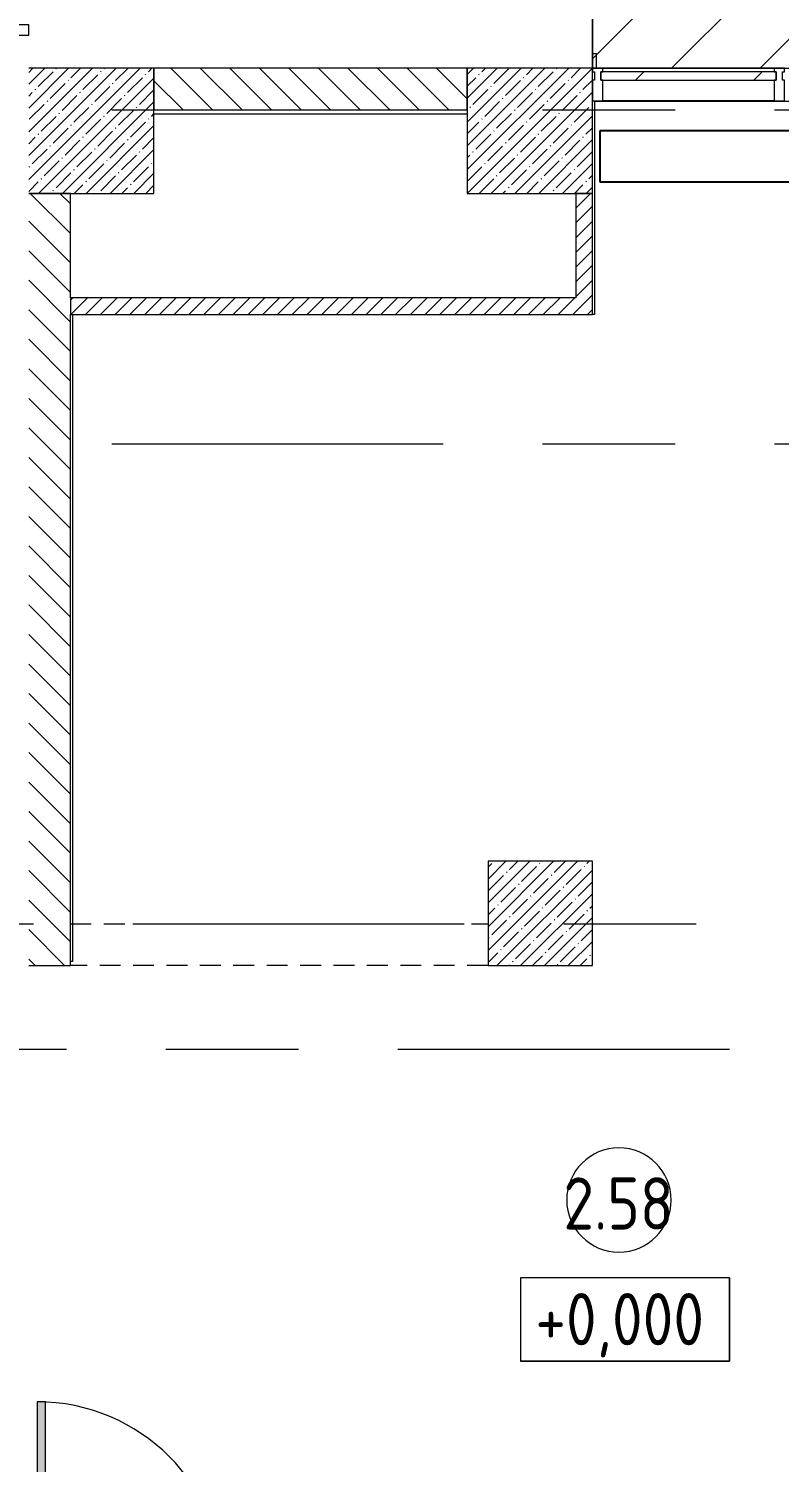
# Model space of a CAD drawing. Header units: millimetres. Extents: x -3129 to 197107, y -8553 to 29000.
# Drawn here: x 4060 to 7655, y 8520 to 15389 of the extents above; entities that cross this region are included whole.
import ezdxf

# ---------------------------------------------------------------- set-up
doc = ezdxf.new("R2010")
doc.units = ezdxf.units.MM
doc.linetypes.add('200_ШТРИХ__ш1_п0_6_', pattern=[160, 100, -60])
doc.linetypes.add('Осевая', pattern=[3175, 635, -476.25, 1587.5, -476.25])
for name, color, linetype, lineweight in [('A-AREA-IDEN', 7, 'Continuous', 9), ('A-DETL', 7, 'Continuous', 9), ('A-DETL-2', 7, 'Continuous', 25), ('A-DETL-MBND-1', 7, '200_ШТРИХ__ш1_п0_6_', 9), ('A-GLAZ-CURT', 7, 'Continuous', 9), ('A-GLAZ-CWMG', 7, 'Continuous', 9), ('A-WALL-1', 7, 'Continuous', 13), ('G-ANNO-DIMS', 7, 'Continuous', 9), ('I-WALL', 7, 'Continuous', 9), ('S-COLS', 7, 'Continuous', 9), ('Оси-2', 7, 'Осевая', 9)]:
    doc.layers.add(name, color=color, linetype=linetype, lineweight=lineweight)
for name, color, linetype, lineweight, true_color in [('A-DETL-GENF-1', 7, 'Continuous', 9, 0xaaaaaa), ('A-DETL-GENF-3', 7, 'Continuous', 9, 0xc0c0c0), ('A-DOOR-1', 7, 'Continuous', 9, 0xaaaaaa), ('A-DOOR-2', 7, 'Continuous', 9, 0xe2e2e2), ('A-FLOR-1', 7, 'Continuous', 9, 0xaaaaaa)]:
    doc.layers.add(name, color=color, linetype=linetype, lineweight=lineweight, true_color=true_color)
doc.styles.add('GOST Common', font='GOST_Common.ttf', dxfattribs={"width": 0.9, "height": 250})
pattern_1 = [(135, (0, 0), (-70.7107, -70.7107), [])]
pattern_2 = [(45, (0, 0), (-57.02463, 57.02463), []), (45, (57.025, 0), (-57.02463, 57.02463), [100.806, -20.161, 3.353, -16.808])]
pattern_3 = [(45, (0, 0), (-35.35534, 35.35534), [])]

# ---------------------------------------------------------------- blocks, each defined once
blk = doc.blocks.new('Прямоугольный импост - Импост структурный с накладкой - 190мм-22858300-План монтажа стен и перегородок 2 этажа  в осях 1-12')
at = {"layer": 'A-GLAZ-CWMG'}
for p, q in [((-50, 0), (-50, 17)), ((-50, 17), (0, 17)), ((-40, 0), (-50, 0)), ((-40, -40), (-40, 0)), ((0, 0), (-10, 0)), ((-10, 0), (-10, -40)), ((0, 17), (0, 0)), ((-50, -190), (-50, -40)), ((-50, -40), (-40, -40)), ((-10, -40), (0, -40)), ((0, -40), (0, -190)), ((0, -190), (-50, -190))]:
    blk.add_line(p, q, dxfattribs=at)
blk = doc.blocks.new('BSC_Колонна _Прямоугольная - 500х500-22206884-План монтажа стен и перегородок 2 этажа  в осях 1-12')
at = {"layer": 'S-COLS'}
h = blk.add_hatch(dxfattribs=at)
h.set_pattern_fill('FP_70', color=256, style=0, pattern_type=2)
h.set_pattern_definition([(45, (-6510, -11150), (-57.02463, 57.02463), []), (45, (-6452.975, -11150), (-57.02463, 57.02463), [100.806, -20.161, 3.353, -16.808])])
h.paths.add_polyline_path([(-250, -250), (250, -250), (250, 250), (-250, 250)])
for p, q in [((250, 250), (-250, 250)), ((-250, 250), (-250, -250)), ((250, -250), (250, 250)), ((-250, -250), (250, -250))]:
    blk.add_line(p, q, dxfattribs=at)
blk = doc.blocks.new('Системная панель - Стекло - 40мм-23997895-План монтажа стен и перегородок 2 этажа  в осях 1-12')
at = {"layer": 'A-GLAZ-CURT'}
h = blk.add_hatch(dxfattribs=at)
h.set_pattern_fill('FP_79', color=256, style=0, pattern_type=2)
h.set_pattern_definition([(45, (-7320, -15083), (-282.843, 282.843), [200, -600]), (45, (-7520, -15183), (-282.843, 282.843), [600, -200]), (45, (-7120, -15283), (-282.843, 282.843), [200, -600])])
h.paths.add_polyline_path([(420, -40), (420, 0), (-420, 0), (-420, -40)])
for p, q in [((420, 0), (-420, 0)), ((-420, 0), (-420, -40)), ((420, -40), (420, 0)), ((-420, -40), (420, -40))]:
    blk.add_line(p, q, dxfattribs=at)
blk = doc.blocks.new('Прямоугольный импост - Импост структурный с накладкой - 160мм-23771928-План монтажа стен и перегородок 2 этажа  в осях 1-12')
at = {"layer": 'A-GLAZ-CWMG'}
for p, q in [((7630, 15200), (6810, 15200)), ((7630, 15043), (6810, 15043))]:
    blk.add_line(p, q, dxfattribs=at)
blk = doc.blocks.new('Прямоугольный импост - Импост структурный с накладкой - 160мм-23997897-План монтажа стен и перегородок 2 этажа  в осях 1-12')
at = {"layer": 'A-GLAZ-CWMG'}
for p, q in [((0, 140), (-50, 140)), ((-50, 140), (-50, 40)), ((0, 40), (0, 140)), ((-50, 40), (-40, 40)), ((-40, 0), (-50, 0)), ((-50, 0), (-50, -17)), ((-40, 40), (-40, 0)), ((-10, 0), (-10, 40)), ((-10, 40), (0, 40)), ((0, 0), (-10, 0)), ((0, -17), (0, 0)), ((-50, -17), (0, -17))]:
    blk.add_line(p, q, dxfattribs=at)
blk = doc.blocks.new('Прямоугольный импост - Импост структурный с накладкой - 160мм-23997894-План монтажа стен и перегородок 2 этажа  в осях 1-12')
at = {"layer": 'A-GLAZ-CWMG'}
for p, q in [((-25, 40), (-25, 140)), ((-25, 140), (25, 140)), ((25, 140), (25, 40)), ((-15, 40), (-25, 40)), ((-25, -17), (-25, 0)), ((-25, 0), (-15, 0)), ((-15, 0), (-15, 40)), ((15, 40), (15, 0)), ((25, 40), (15, 40)), ((15, 0), (25, 0)), ((25, 0), (25, -17)), ((25, -17), (-25, -17))]:
    blk.add_line(p, q, dxfattribs=at)
blk = doc.blocks.new('Дверь_Витражная_остекление_ - ДВН_ДАО_Главный вход_1200 в свету-31742133-План монтажа стен и перегородок 2 этажа  в осях 1-12')
at = {"layer": 'A-DOOR-2'}
for points in [[(-607.5, 30), (-607.5, 925), (-647.5, 925), (-647.5, 30), (-632.7, 30)], [(647.5, 30), (647.5, 430), (607.5, 430), (607.5, 30)]]:
    blk.add_hatch(color=256, dxfattribs=at).paths.add_polyline_path(points)
at = {"layer": 'A-DETL-GENF-1'}
for p, q in [((-607.5, 925), (-647.5, 925)), ((-647.5, 925), (-647.5, 35)), ((-607.5, 30), (-607.5, 925)), ((647.5, 430), (607.5, 430)), ((607.5, 430), (607.5, 30)), ((647.5, 35), (647.5, 430)), ((-647.5, 30), (-607.5, 30)), ((-592.5, 30), (-647.5, 30)), ((-592.5, -40), (-592.5, 30)), ((592.5, -40), (592.5, 30)), ((592.5, 30), (647.5, 30)), ((607.5, 30), (647.5, 30)), ((-647.5, -35), (-647.5, -40)), ((-647.5, -40), (-592.5, -40)), ((647.5, -40), (592.5, -40)), ((647.5, -35), (647.5, -40))]:
    blk.add_line(p, q, dxfattribs=at)
at = {"layer": 'A-DOOR-1'}
for p, q in [((-647.5, 925), (-647.5, 35)), ((647.5, 430), (647.5, 35))]:
    blk.add_line(p, q, dxfattribs=at)
for centre, radius, start, end in [((-647.5, 30), 895, 360, 90), ((647.5, 30), 400, 90, 180)]:
    blk.add_arc(centre, radius, start, end, dxfattribs=at)
blk = doc.blocks.new('Марка_Помещения - Номер-25198446-План монтажа стен и перегородок 2 этажа  в осях 1-12')
at = {"layer": 'A-AREA-IDEN'}
for start, end in [(360, 180), (180, 360)]:
    blk.add_arc((0, 0), 2.5, start, end, dxfattribs=at)
blk = doc.blocks.new('Высотные отметки - 10х4_h_-17668695-План монтажа стен и перегородок 2 этажа  в осях 1-12')
at = {"layer": 'G-ANNO-DIMS'}
for p, q in [((-5, 4), (-5, 0)), ((5, 4), (-5, 4)), ((5, 4), (-5, 4)), ((-5, 4), (-5, 0)), ((5, 4), (5, 0)), ((5, 0), (5, 4)), ((5, 0), (-5, 0)), ((-5, 0), (5, 0))]:
    blk.add_line(p, q, dxfattribs=at)

msp = doc.modelspace()

# ---------------------------------------------------------------- hatches: boundary and pattern name
at = {"layer": 'A-DETL-GENF-3'}
h = msp.add_hatch(dxfattribs=at)
h.set_pattern_fill('FP_101', color=256, style=0, pattern_type=2)
h.set_pattern_definition([(45, (0, 0), (-212.132, 212.132), [])])
h.paths.add_polyline_path([(13399.8, 15200), (13710.3, 15200), (13710.3, 27150), (4660, 27150), (4660, 26500), (4060, 26500), (4060, 25750), (9710, 25750), (9710, 20770), (6760, 20770), (6760, 15200), (12073.3, 15200)])
at = {"layer": 'I-WALL'}
h = msp.add_hatch(dxfattribs=at)
h.set_pattern_fill('FP_11', color=256, style=0, pattern_type=2)
h.set_pattern_definition(pattern_1)
h.paths.add_polyline_path([(6160, 15000), (6160, 15200), (4660, 15200), (4660, 15000), (6104.4, 15000)])
h = msp.add_hatch(dxfattribs=at)
h.set_pattern_fill('FP_11', color=256, style=0, pattern_type=2)
h.set_pattern_definition(pattern_1)
h.paths.add_polyline_path([(4060, 10900), (4260, 10900), (4260, 14600), (4060, 14600), (4060, 11400)])
h = msp.add_hatch(dxfattribs=at)
h.set_pattern_fill('FP_39', color=256, style=0, pattern_type=2)
h.set_pattern_definition(pattern_3)
h.paths.add_polyline_path([(6760, 14100), (6760, 14600), (6680, 14600), (6680, 14100)])
h = msp.add_hatch(dxfattribs=at)
h.set_pattern_fill('FP_39', color=256, style=0, pattern_type=2)
h.set_pattern_definition(pattern_3)
h.paths.add_polyline_path([(6760, 14020), (6760, 14100), (4260, 14100), (4260, 14020)])
at = {"layer": 'S-COLS'}
h = msp.add_hatch(dxfattribs=at)
h.set_pattern_fill('FP_15', color=256, style=0, pattern_type=2)
h.set_pattern_definition(pattern_2)
h.paths.add_polyline_path([(4114.8, 14600), (4660, 14600), (4660, 15200), (4060, 15200), (4060, 14600)])
h = msp.add_hatch(dxfattribs=at)
h.set_pattern_fill('FP_15', color=256, style=0, pattern_type=2)
h.set_pattern_definition(pattern_2)
h.paths.add_polyline_path([(6160, 14600), (6760, 14600), (6760, 15200), (6160, 15200), (6160, 14837.1)])

# ---------------------------------------------------------------- linework, layer by layer
at = {"layer": 'A-DETL'}
for p, q in [((6760, 20770), (6760, 15200)), ((6760, 15200), (13710.3, 15200))]:
    msp.add_line(p, q, dxfattribs=at)
at = {"layer": 'A-DETL-2'}
for p, q in [((8006, 14900), (6796, 14900)), ((6796, 14900), (6796, 14655)), ((6796, 14655), (8006, 14655))]:
    msp.add_line(p, q, dxfattribs=at)
at = {"layer": 'A-DETL-MBND-1'}
for p, q in [((6760, 15270), (6780, 15270)), ((6780, 15200), (6780, 15270)), ((4260, 11100), (6260, 11100)), ((6260, 10900), (4260, 10900))]:
    msp.add_line(p, q, dxfattribs=at)
at = {"layer": 'A-FLOR-1'}
for p, q in [((6760, 15200), (6760, 20770)), ((6160, 14980), (4660, 14980)), ((13710, 15040), (6770, 15040)), ((6770, 15040), (6770, 14020)), ((4270, 14020), (4270, 10920)), ((6770, 14020), (6760, 14020)), ((4270, 10920), (4260, 10920))]:
    msp.add_line(p, q, dxfattribs=at)
at = {"layer": 'A-WALL-1'}
msp.add_line((4260, 14100), (4260, 14020), dxfattribs=at)
at = {"layer": 'I-WALL'}
for p, q in [((6160, 15200), (4660, 15200)), ((4660, 15200), (4660, 15000)), ((6160, 15000), (6160, 15200)), ((4660, 15000), (6160, 15000)), ((4260, 14600), (4060, 14600)), ((4260, 14100), (4260, 14600)), ((6760, 14600), (6680, 14600)), ((6680, 14600), (6680, 14100)), ((6760, 14020), (6760, 14600)), ((6680, 14100), (4260, 14100)), ((4260, 10900), (4260, 14020)), ((4260, 14020), (6760, 14020)), ((4060, 10900), (4260, 10900))]:
    msp.add_line(p, q, dxfattribs=at)
at = {"layer": 'S-COLS'}
for p, q in [((4660, 15200), (4060, 15200)), ((4660, 15000), (4660, 15200)), ((6760, 15200), (6160, 15200)), ((6160, 15200), (6160, 14600)), ((6760, 14600), (6760, 15200)), ((4660, 14600), (4660, 15000)), ((4060, 14600), (4260, 14600)), ((4260, 14600), (4660, 14600)), ((6160, 14600), (6760, 14600))]:
    msp.add_line(p, q, dxfattribs=at)
at = {"layer": 'Оси-2'}
for p, q in [((171.4, 15000), (35390, 15000)), ((171.4, 13400), (35390, 13400)), ((272.4, 11100), (35990, 11100)), ((1542.4, 10500), (35990, 10500))]:
    msp.add_line(p, q, dxfattribs=at)

# ---------------------------------------------------------------- block references
at = {"layer": 'A-AREA-IDEN', "xscale": 99.99999999999993, "yscale": 99.99999999999993, "zscale": 99.99999999999993}
msp.add_blockref('Марка_Помещения - Номер-25198446-План монтажа стен и перегородок 2 этажа  в осях 1-12', (6886.8, 9776.7), dxfattribs=at)
at = {"layer": 'A-DOOR-1'}
msp.add_blockref('Дверь_Витражная_остекление_ - ДВН_ДАО_Главный вход_1200 в свету-31742133-План монтажа стен и перегородок 2 этажа  в осях 1-12', (4747.5, 7885), dxfattribs=at)
at = {"layer": 'A-GLAZ-CURT'}
msp.add_blockref('Системная панель - Стекло - 40мм-23997895-План монтажа стен и перегородок 2 этажа  в осях 1-12', (7220, 15183), dxfattribs=at)
at = {"layer": 'A-GLAZ-CWMG', "extrusion": (0, 0, -1)}
for name, p, rotation in [('Прямоугольный импост - Импост структурный с накладкой - 190мм-22858300-План монтажа стен и перегородок 2 этажа  в осях 1-12', (-3871.1, 15358.1), 270.0000000000001), ('Прямоугольный импост - Импост структурный с накладкой - 160мм-23997894-План монтажа стен и перегородок 2 этажа  в осях 1-12', (-7655, 15183), 180)]:
    msp.add_blockref(name, p, dxfattribs=dict(at, rotation=rotation))
at = {"layer": 'A-GLAZ-CWMG', "rotation": 180}
msp.add_blockref('Прямоугольный импост - Импост структурный с накладкой - 160мм-23997897-План монтажа стен и перегородок 2 этажа  в осях 1-12', (6760, 15183), dxfattribs=at)
at = {"layer": 'A-GLAZ-CWMG'}
msp.add_blockref('Прямоугольный импост - Импост структурный с накладкой - 160мм-23771928-План монтажа стен и перегородок 2 этажа  в осях 1-12', (0, 0), dxfattribs=at)
at = {"layer": 'G-ANNO-DIMS', "xscale": 99.99999999999993, "yscale": 99.99999999999993, "zscale": 99.99999999999993}
msp.add_blockref('Высотные отметки - 10х4_h_-17668695-План монтажа стен и перегородок 2 этажа  в осях 1-12', (6915.7, 9004.3), dxfattribs=at)
at = {"layer": 'S-COLS'}
msp.add_blockref('BSC_Колонна _Прямоугольная - 500х500-22206884-План монтажа стен и перегородок 2 этажа  в осях 1-12', (6510, 11150), dxfattribs=at)

# ---------------------------------------------------------------- texts
at = {"layer": 'A-AREA-IDEN', "insert": (6621, 9885.2), "char_height": 250, "width": 663.797, "attachment_point": 1, "style": 'GOST Common'}
msp.add_mtext('2.58', dxfattribs=at)
at = {"layer": 'G-ANNO-DIMS', "insert": (6487.1, 9331), "char_height": 250, "width": 1028.823, "attachment_point": 1, "line_spacing_factor": 1.022761, "style": 'GOST Common'}
msp.add_mtext('+0,000', dxfattribs=at)

doc.saveas('drawing.dxf')
